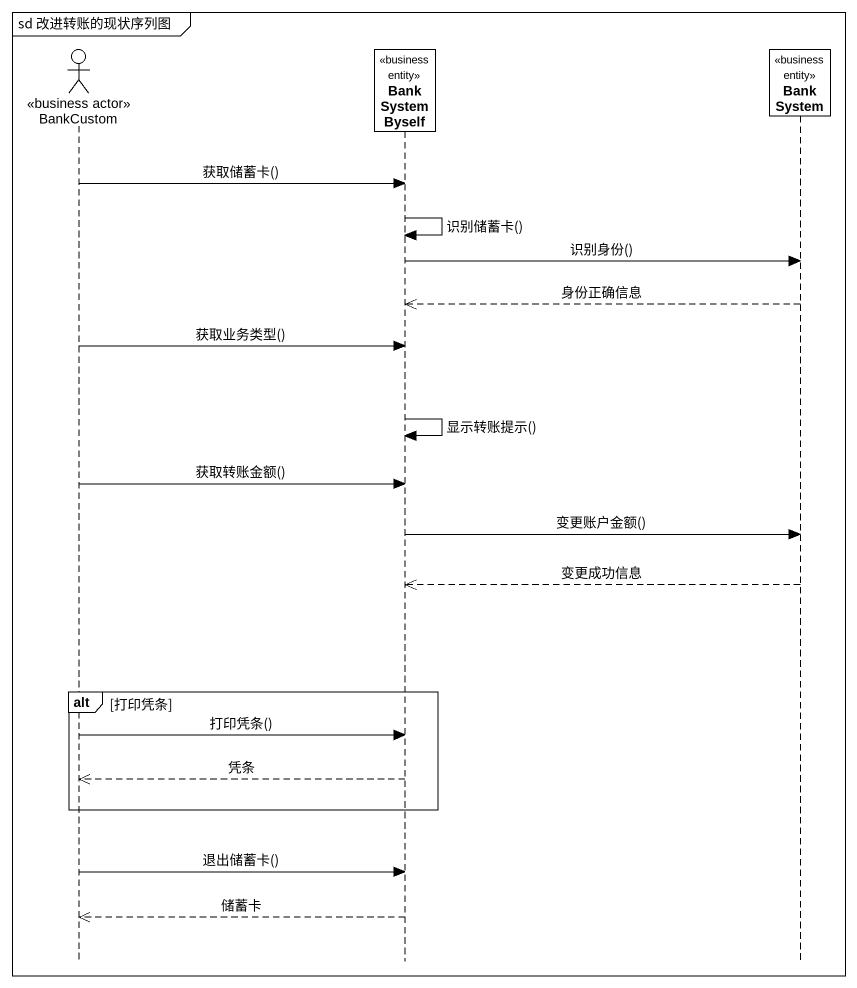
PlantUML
@startuml
mainframe sd 改进转账的现状序列图
hide footbox
actor BankCustom <<business actor>>
participant BankSystemByself <<business entity>>
participant BankSystem <<business entity>>

BankCustom -> BankSystemByself : 获取储蓄卡()
BankSystemByself -> BankSystemByself : 识别储蓄卡()
BankSystemByself -> BankSystem : 识别身份()
BankSystem -->> BankSystemByself : 身份正确信息
BankCustom -> BankSystemByself : 获取业务类型()
BankSystemByself -> BankSystemByself : 显示转账提示()
BankCustom -> BankSystemByself : 获取转账金额()
BankSystemByself -> BankSystem : 变更账户金额()
BankSystem -->> BankSystemByself : 变更成功信息
alt 打印凭条
  BankCustom -> BankSystemByself : 打印凭条()
  BankSystemByself -->> BankCustom : 凭条
end
BankCustom -> BankSystemByself : 退出储蓄卡()
BankSystemByself -->> BankCustom : 储蓄卡
@enduml
